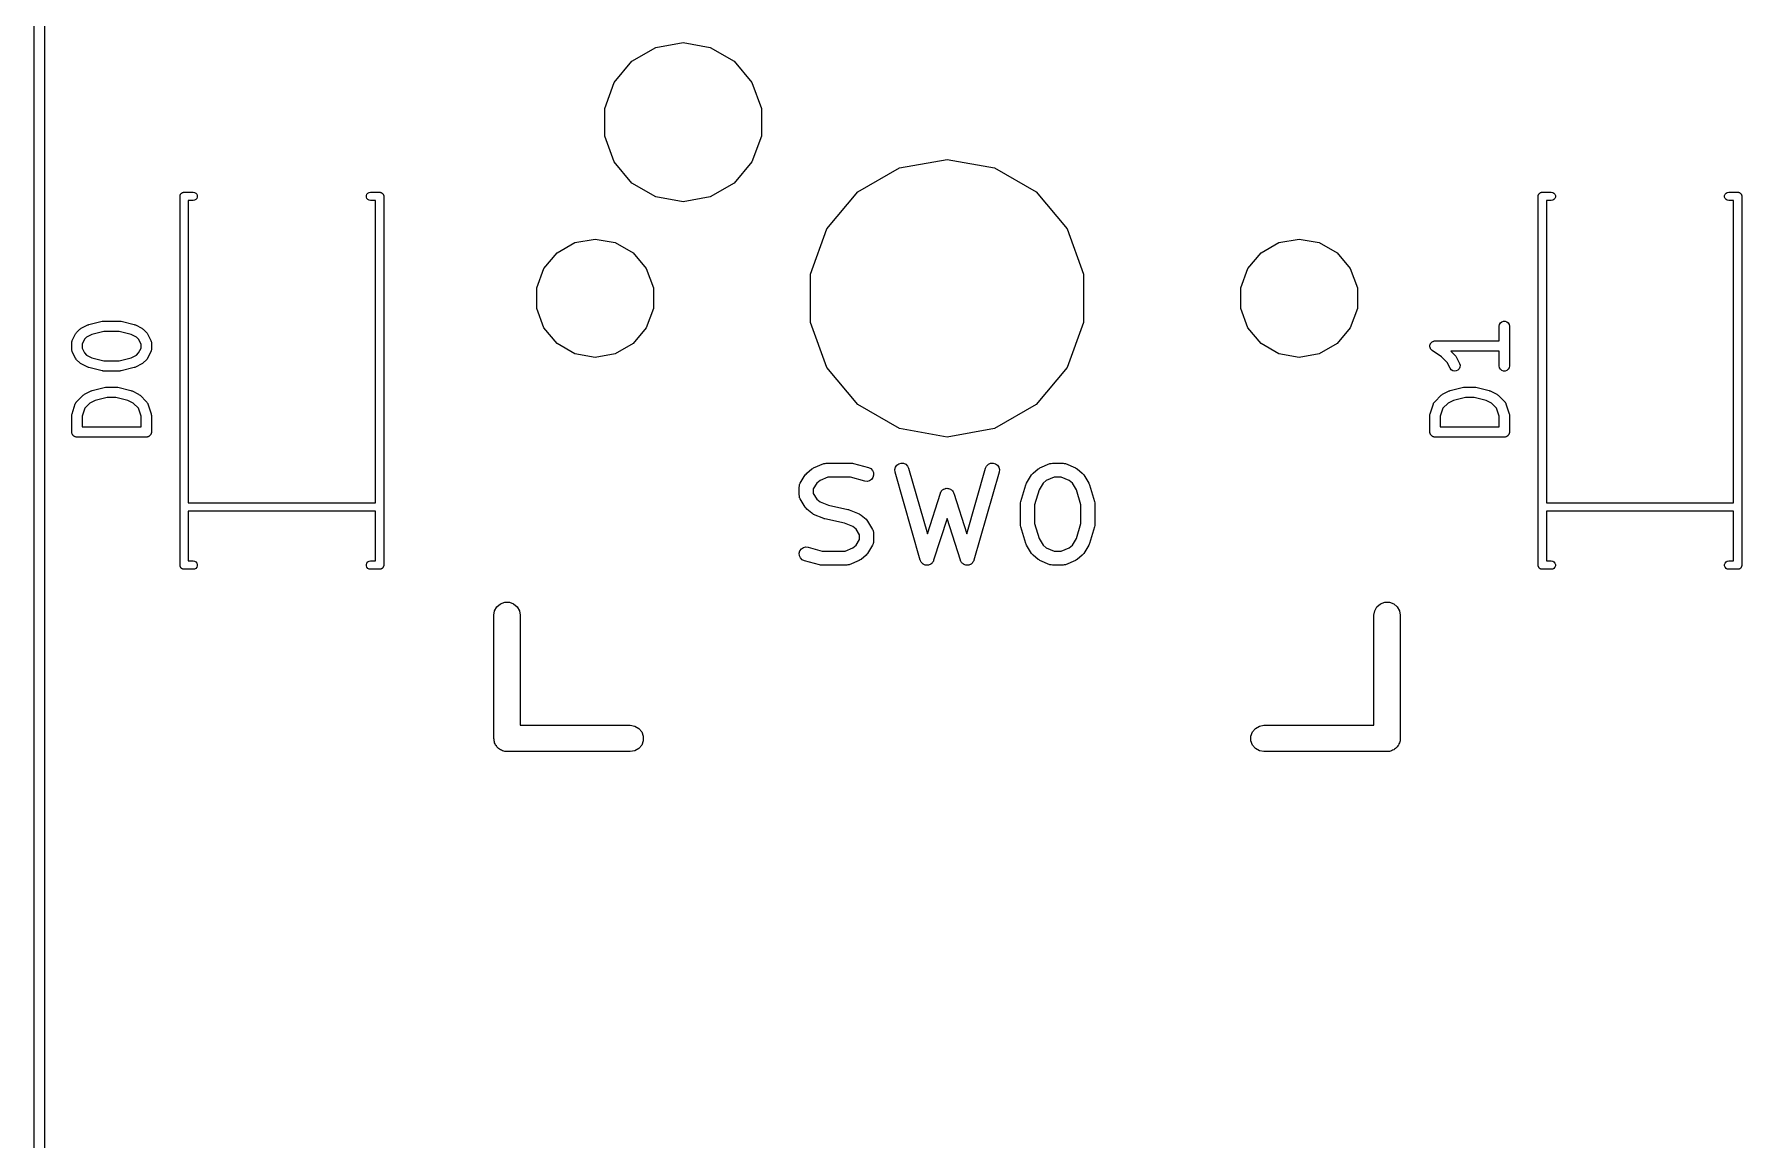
# Model space of a CAD drawing. Header units: millimetres. Extents: x 37 to 156, y -137 to -19.
# Drawn here: x 36.83 to 61.47, y -62.14 to -46.19 of the extents above; entities that cross this region are included whole.
import ezdxf

# ---------------------------------------------------------------- set-up
doc = ezdxf.new("R2010")
doc.units = ezdxf.units.MM
doc.layers.add('BLACK', color=7, linetype='Continuous')

# ---------------------------------------------------------------- blocks, each defined once
blk = doc.blocks.new('hhskb2-F.SilkS')
at = {"layer": 'BLACK'}
for p, q in [((45.7976, -46.3818), (46.19, -46.3126)), ((46.19, -46.3126), (46.5824, -46.3818)), ((45.4525, -46.5811), (45.7976, -46.3818)), ((46.5824, -46.3818), (46.9275, -46.5811)), ((45.1964, -46.8863), (45.4525, -46.5811)), ((46.9275, -46.5811), (47.1836, -46.8863)), ((45.0601, -47.2608), (45.1964, -46.8863)), ((47.1836, -46.8863), (47.3199, -47.2608)), ((45.0601, -47.6592), (45.0601, -47.2608)), ((47.3199, -47.2608), (47.3199, -47.6592)), ((45.1964, -48.0337), (45.0601, -47.6592)), ((47.3199, -47.6592), (47.1836, -48.0337)), ((45.4525, -48.3389), (45.1964, -48.0337)), ((47.1836, -48.0337), (46.9275, -48.3389)), ((49.3154, -48.1192), (50, -47.9985)), ((50, -47.9985), (50.6846, -48.1192)), ((48.7134, -48.4667), (49.3154, -48.1192)), ((50.6846, -48.1192), (51.2865, -48.4667)), ((38.93, -48.53), (38.9309, -48.5248)), ((38.93, -53.85), (38.93, -48.53)), ((38.9309, -48.5196), (38.9327, -48.5147)), ((38.9309, -48.5248), (38.9309, -48.5196)), ((38.9327, -48.5147), (38.9336, -48.5095)), ((38.9336, -48.5095), (38.9362, -48.5049)), ((38.9362, -48.5049), (38.938, -48.5)), ((38.938, -48.5), (38.9414, -48.496)), ((38.9414, -48.496), (38.944, -48.4914)), ((38.944, -48.4914), (38.9481, -48.4881)), ((38.9481, -48.4881), (38.9514, -48.484)), ((38.9514, -48.484), (38.956, -48.4814)), ((38.956, -48.4814), (38.96, -48.478)), ((38.96, -48.478), (38.9649, -48.4762)), ((38.9649, -48.4762), (38.9695, -48.4736)), ((38.9695, -48.4736), (38.9747, -48.4727)), ((38.9747, -48.4727), (38.9796, -48.4709)), ((38.9796, -48.4709), (38.9848, -48.4709)), ((38.9848, -48.4709), (38.99, -48.47)), ((38.99, -48.47), (39.12, -48.47)), ((39.12, -48.47), (39.1405, -48.4736)), ((39.1405, -48.4736), (39.1586, -48.484)), ((39.1586, -48.484), (39.172, -48.5)), ((39.172, -48.5), (39.1791, -48.5196)), ((39.1791, -48.5404), (39.172, -48.56)), ((39.1791, -48.5196), (39.1791, -48.5404)), ((41.6209, -48.5196), (41.628, -48.5)), ((41.6209, -48.5404), (41.6209, -48.5196)), ((41.628, -48.56), (41.6209, -48.5404)), ((41.628, -48.5), (41.6414, -48.484)), ((41.6414, -48.484), (41.6595, -48.4736)), ((41.6595, -48.4736), (41.68, -48.47)), ((41.68, -48.47), (41.81, -48.47)), ((41.81, -48.47), (41.8152, -48.4709)), ((41.8152, -48.4709), (41.8204, -48.4709)), ((41.8204, -48.4709), (41.8253, -48.4727)), ((41.8253, -48.4727), (41.8305, -48.4736)), ((41.8305, -48.4736), (41.8351, -48.4762)), ((41.8351, -48.4762), (41.84, -48.478)), ((41.84, -48.478), (41.844, -48.4814)), ((41.844, -48.4814), (41.8486, -48.484)), ((41.8486, -48.484), (41.8519, -48.4881)), ((41.8519, -48.4881), (41.856, -48.4914)), ((41.856, -48.4914), (41.8586, -48.496)), ((41.8586, -48.496), (41.862, -48.5)), ((41.862, -48.5), (41.8638, -48.5049)), ((41.8638, -48.5049), (41.8664, -48.5095)), ((41.8664, -48.5095), (41.8673, -48.5147)), ((41.8673, -48.5147), (41.8691, -48.5196)), ((41.8691, -48.5196), (41.8691, -48.5248)), ((41.8691, -48.5248), (41.87, -48.53)), ((41.87, -48.53), (41.87, -53.85)), ((45.7976, -48.5382), (45.4525, -48.3389)), ((46.19, -48.6074), (45.7976, -48.5382)), ((46.5824, -48.5382), (46.19, -48.6074)), ((46.9275, -48.3389), (46.5824, -48.5382)), ((48.2666, -48.9992), (48.7134, -48.4667)), ((51.2865, -48.4667), (51.7334, -48.9992)), ((58.53, -48.53), (58.5309, -48.5248)), ((58.53, -53.85), (58.53, -48.53)), ((58.5309, -48.5196), (58.5327, -48.5147)), ((58.5309, -48.5248), (58.5309, -48.5196)), ((58.5327, -48.5147), (58.5336, -48.5095)), ((58.5336, -48.5095), (58.5362, -48.5049)), ((58.5362, -48.5049), (58.538, -48.5)), ((58.538, -48.5), (58.5414, -48.496)), ((58.5414, -48.496), (58.544, -48.4914)), ((58.544, -48.4914), (58.5481, -48.4881)), ((58.5481, -48.4881), (58.5514, -48.484)), ((58.5514, -48.484), (58.556, -48.4814)), ((58.556, -48.4814), (58.56, -48.478)), ((58.56, -48.478), (58.5649, -48.4762)), ((58.5649, -48.4762), (58.5695, -48.4736)), ((58.5695, -48.4736), (58.5747, -48.4727)), ((58.5747, -48.4727), (58.5796, -48.4709)), ((58.5796, -48.4709), (58.5848, -48.4709)), ((58.5848, -48.4709), (58.59, -48.47)), ((58.59, -48.47), (58.72, -48.47)), ((58.72, -48.47), (58.7405, -48.4736)), ((58.7405, -48.4736), (58.7586, -48.484)), ((58.7586, -48.484), (58.772, -48.5)), ((58.772, -48.5), (58.7791, -48.5196)), ((58.7791, -48.5404), (58.772, -48.56)), ((58.7791, -48.5196), (58.7791, -48.5404)), ((61.2209, -48.5196), (61.228, -48.5)), ((61.2209, -48.5404), (61.2209, -48.5196)), ((61.228, -48.56), (61.2209, -48.5404)), ((61.228, -48.5), (61.2414, -48.484)), ((61.2414, -48.484), (61.2595, -48.4736)), ((61.2595, -48.4736), (61.28, -48.47)), ((61.28, -48.47), (61.41, -48.47)), ((61.41, -48.47), (61.4152, -48.4709)), ((61.4152, -48.4709), (61.4204, -48.4709)), ((61.4204, -48.4709), (61.4253, -48.4727)), ((61.4253, -48.4727), (61.4305, -48.4736)), ((61.4305, -48.4736), (61.4351, -48.4762)), ((61.4351, -48.4762), (61.44, -48.478)), ((61.44, -48.478), (61.444, -48.4814)), ((61.444, -48.4814), (61.4486, -48.484)), ((61.4486, -48.484), (61.4519, -48.4881)), ((61.4519, -48.4881), (61.456, -48.4914)), ((61.456, -48.4914), (61.4586, -48.496)), ((61.4586, -48.496), (61.462, -48.5)), ((61.462, -48.5), (61.4638, -48.5049)), ((61.4638, -48.5049), (61.4664, -48.5095)), ((61.4664, -48.5095), (61.4673, -48.5147)), ((61.4673, -48.5147), (61.4691, -48.5196)), ((61.4691, -48.5196), (61.4691, -48.5248)), ((61.4691, -48.5248), (61.47, -48.53)), ((61.47, -48.53), (61.47, -53.85)), ((39.12, -48.59), (39.05, -48.59)), ((39.05, -48.59), (39.05, -52.95)), ((39.1405, -48.5864), (39.12, -48.59)), ((39.1586, -48.576), (39.1405, -48.5864)), ((39.172, -48.56), (39.1586, -48.576)), ((41.6414, -48.576), (41.628, -48.56)), ((41.6595, -48.5864), (41.6414, -48.576)), ((41.68, -48.59), (41.6595, -48.5864)), ((41.75, -48.59), (41.68, -48.59)), ((41.75, -52.95), (41.75, -48.59)), ((58.72, -48.59), (58.65, -48.59)), ((58.65, -48.59), (58.65, -52.95)), ((58.7405, -48.5864), (58.72, -48.59)), ((58.7586, -48.576), (58.7405, -48.5864)), ((58.772, -48.56), (58.7586, -48.576)), ((61.2414, -48.576), (61.228, -48.56)), ((61.2595, -48.5864), (61.2414, -48.576)), ((61.28, -48.59), (61.2595, -48.5864)), ((61.35, -48.59), (61.28, -48.59)), ((61.35, -52.95), (61.35, -48.59)), ((48.0289, -49.6524), (48.2666, -48.9992)), ((51.7334, -48.9992), (51.9711, -49.6524)), ((44.371, -49.3457), (44.6279, -49.1974)), ((44.6279, -49.1974), (44.92, -49.1458)), ((44.92, -49.1458), (45.2121, -49.1974)), ((45.2121, -49.1974), (45.469, -49.3457)), ((54.531, -49.3457), (54.7879, -49.1974)), ((54.7879, -49.1974), (55.08, -49.1458)), ((55.08, -49.1458), (55.3721, -49.1974)), ((55.3721, -49.1974), (55.629, -49.3457)), ((44.1803, -49.5729), (44.371, -49.3457)), ((45.469, -49.3457), (45.6597, -49.5729)), ((54.3403, -49.5729), (54.531, -49.3457)), ((55.629, -49.3457), (55.8197, -49.5729)), ((44.0788, -49.8517), (44.1803, -49.5729)), ((45.6597, -49.5729), (45.7612, -49.8517)), ((48.0289, -50.3476), (48.0289, -49.6524)), ((51.9711, -49.6524), (51.9711, -50.3476)), ((54.2388, -49.8517), (54.3403, -49.5729)), ((55.8197, -49.5729), (55.9212, -49.8517)), ((44.0788, -50.1483), (44.0788, -49.8517)), ((45.7612, -49.8517), (45.7612, -50.1483)), ((54.2388, -50.1483), (54.2388, -49.8517)), ((55.9212, -49.8517), (55.9212, -50.1483)), ((44.1803, -50.4271), (44.0788, -50.1483)), ((45.7612, -50.1483), (45.6597, -50.4271)), ((54.3403, -50.4271), (54.2388, -50.1483)), ((55.9212, -50.1483), (55.8197, -50.4271)), ((37.3753, -50.6088), (37.4229, -50.5136)), ((37.4229, -50.5136), (37.4301, -50.5039)), ((37.4301, -50.5039), (37.437, -50.4941)), ((37.437, -50.4941), (37.4846, -50.4465)), ((37.4846, -50.4465), (37.4944, -50.4396)), ((37.4944, -50.4396), (37.5041, -50.4324)), ((37.5041, -50.4324), (37.5993, -50.3848)), ((37.5993, -50.3848), (37.6072, -50.3825)), ((37.6072, -50.3825), (37.6147, -50.3791)), ((37.6147, -50.3791), (37.8051, -50.3315)), ((37.8326, -50.4793), (37.659, -50.5227)), ((37.8051, -50.3315), (37.8143, -50.3309)), ((37.8143, -50.3309), (37.8233, -50.3293)), ((37.8233, -50.3293), (38.0614, -50.3293)), ((38.0522, -50.4793), (37.8326, -50.4793)), ((38.2257, -50.5227), (38.0522, -50.4793)), ((38.0614, -50.3293), (38.0705, -50.3309)), ((38.0705, -50.3309), (38.0796, -50.3315)), ((38.0796, -50.3315), (38.2701, -50.3791)), ((38.2701, -50.3791), (38.2776, -50.3825)), ((38.2776, -50.3825), (38.2854, -50.3848)), ((38.2854, -50.3848), (38.3807, -50.4324)), ((38.3807, -50.4324), (38.3903, -50.4396)), ((38.3903, -50.4396), (38.4002, -50.4465)), ((38.4002, -50.4465), (38.4478, -50.4941)), ((38.4478, -50.4941), (38.4547, -50.5039)), ((38.4547, -50.5039), (38.4618, -50.5136)), ((38.4618, -50.5136), (38.5095, -50.6088)), ((44.371, -50.6543), (44.1803, -50.4271)), ((45.6597, -50.4271), (45.469, -50.6543)), ((48.2666, -51.0008), (48.0289, -50.3476)), ((51.9711, -50.3476), (51.7334, -51.0008)), ((54.531, -50.6543), (54.3403, -50.4271)), ((55.8197, -50.4271), (55.629, -50.6543)), ((57.9674, -50.4043), (57.9719, -50.3786)), ((57.9674, -50.615), (57.9674, -50.4043)), ((57.9719, -50.3786), (57.9849, -50.3561)), ((57.9849, -50.3561), (58.0049, -50.3393)), ((58.0049, -50.3393), (58.0294, -50.3304)), ((58.0294, -50.3304), (58.0554, -50.3304)), ((58.0554, -50.3304), (58.0799, -50.3393)), ((58.0799, -50.3393), (58.0998, -50.3561)), ((58.0998, -50.3561), (58.1129, -50.3786)), ((58.1129, -50.3786), (58.1174, -50.4043)), ((58.1174, -50.4043), (58.1174, -50.9757)), ((37.3674, -50.6424), (37.3681, -50.6381)), ((37.3674, -50.7376), (37.3674, -50.6424)), ((37.3681, -50.7419), (37.3674, -50.7376)), ((37.3679, -50.6338), (37.3704, -50.6254)), ((37.3681, -50.6381), (37.3679, -50.6338)), ((37.3679, -50.7462), (37.3681, -50.7419)), ((37.3704, -50.7546), (37.3679, -50.7462)), ((37.3704, -50.6254), (37.3719, -50.6167)), ((37.3719, -50.7633), (37.3704, -50.7546)), ((37.3719, -50.6167), (37.3741, -50.613)), ((37.3741, -50.767), (37.3719, -50.7633)), ((37.3741, -50.613), (37.3753, -50.6088)), ((37.3753, -50.7712), (37.3741, -50.767)), ((37.5516, -50.5916), (37.5174, -50.6601)), ((37.5174, -50.6601), (37.5174, -50.7199)), ((37.5174, -50.7199), (37.5516, -50.7884)), ((37.582, -50.5612), (37.5516, -50.5916)), ((37.659, -50.5227), (37.582, -50.5612)), ((38.3027, -50.5612), (38.2257, -50.5227)), ((38.3331, -50.5916), (38.3027, -50.5612)), ((38.3674, -50.6601), (38.3331, -50.5916)), ((38.3331, -50.7884), (38.3674, -50.7199)), ((38.3674, -50.7199), (38.3674, -50.6601)), ((38.5095, -50.6088), (38.5107, -50.613)), ((38.5107, -50.767), (38.5095, -50.7712)), ((38.5107, -50.613), (38.5129, -50.6167)), ((38.5129, -50.7633), (38.5107, -50.767)), ((38.5129, -50.6167), (38.5144, -50.6254)), ((38.5144, -50.7546), (38.5129, -50.7633)), ((38.5144, -50.6254), (38.5169, -50.6338)), ((38.5169, -50.7462), (38.5144, -50.7546)), ((38.5169, -50.6338), (38.5166, -50.6381)), ((38.5166, -50.6381), (38.5174, -50.6424)), ((38.5174, -50.7376), (38.5166, -50.7419)), ((38.5166, -50.7419), (38.5169, -50.7462)), ((38.5174, -50.6424), (38.5174, -50.7376)), ((44.6279, -50.8026), (44.371, -50.6543)), ((45.469, -50.6543), (45.2121, -50.8026)), ((54.7879, -50.8026), (54.531, -50.6543)), ((55.629, -50.6543), (55.3721, -50.8026)), ((56.9675, -50.6852), (56.9685, -50.6811)), ((56.9685, -50.6941), (56.9675, -50.6852)), ((56.9685, -50.677), (56.9716, -50.6686)), ((56.9685, -50.6811), (56.9685, -50.677)), ((56.9685, -50.703), (56.9685, -50.6941)), ((56.9699, -50.7069), (56.9685, -50.703)), ((56.9704, -50.7111), (56.9699, -50.7069)), ((56.9744, -50.7191), (56.9704, -50.7111)), ((56.9716, -50.6686), (56.9737, -50.6599)), ((56.9737, -50.6599), (56.976, -50.6564)), ((56.9774, -50.7275), (56.9744, -50.7191)), ((56.976, -50.6564), (56.9774, -50.6525)), ((56.9774, -50.6525), (56.9832, -50.6456)), ((56.9801, -50.7307), (56.9774, -50.7275)), ((56.9819, -50.7344), (56.9801, -50.7307)), ((56.9884, -50.7406), (56.9819, -50.7344)), ((56.9832, -50.6456), (56.9881, -50.6382)), ((56.9881, -50.6382), (56.9915, -50.6357)), ((56.9942, -50.7475), (56.9884, -50.7406)), ((56.9915, -50.6357), (56.9942, -50.6325)), ((56.9942, -50.6325), (57.0019, -50.6281)), ((56.9978, -50.7495), (56.9942, -50.7475)), ((57.0008, -50.7524), (56.9978, -50.7495)), ((57.1375, -50.8435), (57.0008, -50.7524)), ((57.0019, -50.6281), (57.0091, -50.6228)), ((57.0091, -50.6228), (57.0131, -50.6216)), ((57.0131, -50.6216), (57.0167, -50.6195)), ((57.0167, -50.6195), (57.0255, -50.618)), ((57.0255, -50.618), (57.0341, -50.6155)), ((57.0341, -50.6155), (57.0383, -50.6157)), ((57.0383, -50.6157), (57.0424, -50.615)), ((57.0424, -50.615), (57.9674, -50.615)), ((57.9674, -50.765), (57.2711, -50.765)), ((57.2711, -50.765), (57.3335, -50.8274)), ((57.9674, -50.9757), (57.9674, -50.765)), ((37.4229, -50.8664), (37.3753, -50.7712)), ((37.4301, -50.8761), (37.4229, -50.8664)), ((37.437, -50.8859), (37.4301, -50.8761)), ((37.4846, -50.9335), (37.437, -50.8859)), ((37.4944, -50.9404), (37.4846, -50.9335)), ((37.5041, -50.9476), (37.4944, -50.9404)), ((37.5993, -50.9952), (37.5041, -50.9476)), ((37.5516, -50.7884), (37.582, -50.8188)), ((37.582, -50.8188), (37.659, -50.8573)), ((37.6072, -50.9975), (37.5993, -50.9952)), ((37.6147, -51.0009), (37.6072, -50.9975)), ((37.8051, -51.0485), (37.6147, -51.0009)), ((37.659, -50.8573), (37.8326, -50.9007)), ((37.8326, -50.9007), (38.0522, -50.9007)), ((38.0522, -50.9007), (38.2257, -50.8573)), ((38.2701, -51.0009), (38.0796, -51.0485)), ((38.2257, -50.8573), (38.3027, -50.8188)), ((38.2776, -50.9975), (38.2701, -51.0009)), ((38.2854, -50.9952), (38.2776, -50.9975)), ((38.3807, -50.9476), (38.2854, -50.9952)), ((38.3027, -50.8188), (38.3331, -50.7884)), ((38.3903, -50.9404), (38.3807, -50.9476)), ((38.4002, -50.9335), (38.3903, -50.9404)), ((38.4478, -50.8859), (38.4002, -50.9335)), ((38.4547, -50.8761), (38.4478, -50.8859)), ((38.4618, -50.8664), (38.4547, -50.8761)), ((38.5095, -50.7712), (38.4618, -50.8664)), ((44.92, -50.8541), (44.6279, -50.8026)), ((45.2121, -50.8026), (44.92, -50.8541)), ((48.7134, -51.5332), (48.2666, -51.0008)), ((51.7334, -51.0008), (51.2865, -51.5332)), ((55.08, -50.8541), (54.7879, -50.8026)), ((55.3721, -50.8026), (55.08, -50.8541)), ((57.2188, -50.9249), (57.1375, -50.8435)), ((57.261, -51.0093), (57.2188, -50.9249)), ((57.2765, -51.0302), (57.261, -51.0093)), ((57.3335, -50.8274), (57.3404, -50.8373)), ((57.3404, -50.8373), (57.3476, -50.8469)), ((57.3476, -50.8469), (57.3952, -50.9422)), ((57.401, -50.9931), (57.3907, -51.017)), ((57.3952, -50.9422), (57.4026, -50.9671)), ((57.4026, -50.9671), (57.401, -50.9931)), ((57.9719, -51.0014), (57.9674, -50.9757)), ((57.9849, -51.0239), (57.9719, -51.0014)), ((58.1129, -51.0014), (58.0998, -51.0239)), ((58.1174, -50.9757), (58.1129, -51.0014)), ((37.8143, -51.0491), (37.8051, -51.0485)), ((37.8233, -51.0507), (37.8143, -51.0491)), ((38.0614, -51.0507), (37.8233, -51.0507)), ((38.0705, -51.0491), (38.0614, -51.0507)), ((38.0796, -51.0485), (38.0705, -51.0491)), ((57.2983, -51.0445), (57.2765, -51.0302)), ((57.3236, -51.0506), (57.2983, -51.0445)), ((57.3495, -51.0476), (57.3236, -51.0506)), ((57.3728, -51.036), (57.3495, -51.0476)), ((57.3907, -51.017), (57.3728, -51.036)), ((58.0049, -51.0407), (57.9849, -51.0239)), ((58.0294, -51.0496), (58.0049, -51.0407)), ((58.0554, -51.0496), (58.0294, -51.0496)), ((58.0799, -51.0407), (58.0554, -51.0496)), ((58.0998, -51.0239), (58.0799, -51.0407)), ((37.4271, -51.5082), (37.4313, -51.5005)), ((37.4313, -51.5005), (37.4345, -51.4977)), ((37.4345, -51.4977), (37.437, -51.4941)), ((37.437, -51.4941), (37.5322, -51.3989)), ((37.5322, -51.3989), (37.542, -51.392)), ((37.542, -51.392), (37.5517, -51.3848)), ((37.5517, -51.3848), (37.6469, -51.3372)), ((37.7067, -51.475), (37.6297, -51.5135)), ((37.6469, -51.3372), (37.6548, -51.3349)), ((37.6548, -51.3349), (37.6623, -51.3315)), ((37.6623, -51.3315), (37.8528, -51.2839)), ((37.8802, -51.4317), (37.7067, -51.475)), ((37.8528, -51.2839), (37.8619, -51.2833)), ((37.8619, -51.2833), (37.871, -51.2817)), ((37.871, -51.2817), (38.0138, -51.2817)), ((38.0046, -51.4317), (37.8802, -51.4317)), ((38.1781, -51.475), (38.0046, -51.4317)), ((38.0138, -51.2817), (38.0228, -51.2833)), ((38.0228, -51.2833), (38.032, -51.2839)), ((38.032, -51.2839), (38.2225, -51.3315)), ((38.2551, -51.5135), (38.1781, -51.475)), ((38.2225, -51.3315), (38.23, -51.3349)), ((38.23, -51.3349), (38.2378, -51.3372)), ((38.2378, -51.3372), (38.3331, -51.3848)), ((38.3331, -51.3848), (38.3427, -51.392)), ((38.3427, -51.392), (38.3526, -51.3989)), ((38.3526, -51.3989), (38.4478, -51.4941)), ((38.4478, -51.4941), (38.4503, -51.4977)), ((38.4503, -51.4977), (38.4535, -51.5005)), ((38.4535, -51.5005), (38.4577, -51.5082)), ((57.0271, -51.5082), (57.0313, -51.5005)), ((57.0313, -51.5005), (57.0345, -51.4977)), ((57.0345, -51.4977), (57.037, -51.4941)), ((57.037, -51.4941), (57.1322, -51.3989)), ((57.1322, -51.3989), (57.142, -51.392)), ((57.142, -51.392), (57.1517, -51.3848)), ((57.1517, -51.3848), (57.2469, -51.3372)), ((57.3067, -51.475), (57.2297, -51.5135)), ((57.2469, -51.3372), (57.2548, -51.3349)), ((57.2548, -51.3349), (57.2623, -51.3315)), ((57.2623, -51.3315), (57.4528, -51.2839)), ((57.4802, -51.4317), (57.3067, -51.475)), ((57.4528, -51.2839), (57.4619, -51.2833)), ((57.4619, -51.2833), (57.471, -51.2817)), ((57.471, -51.2817), (57.6138, -51.2817)), ((57.6046, -51.4317), (57.4802, -51.4317)), ((57.7781, -51.475), (57.6046, -51.4317)), ((57.6138, -51.2817), (57.6228, -51.2833)), ((57.6228, -51.2833), (57.632, -51.2839)), ((57.632, -51.2839), (57.8225, -51.3315)), ((57.8551, -51.5135), (57.7781, -51.475)), ((57.8225, -51.3315), (57.83, -51.3349)), ((57.83, -51.3349), (57.8378, -51.3372)), ((57.8378, -51.3372), (57.9331, -51.3848)), ((57.9331, -51.3848), (57.9427, -51.392)), ((57.9427, -51.392), (57.9526, -51.3989)), ((57.9526, -51.3989), (58.0478, -51.4941)), ((58.0478, -51.4941), (58.0503, -51.4977)), ((58.0503, -51.4977), (58.0535, -51.5005)), ((58.0535, -51.5005), (58.0577, -51.5082)), ((37.3674, -51.69), (37.3695, -51.6782)), ((37.3674, -51.9281), (37.3674, -51.69)), ((37.3695, -51.6782), (37.3712, -51.6663)), ((37.3712, -51.6663), (37.4188, -51.5234)), ((37.4188, -51.5234), (37.4209, -51.5196)), ((37.4209, -51.5196), (37.422, -51.5154)), ((37.422, -51.5154), (37.4271, -51.5082)), ((37.5556, -51.5877), (37.5174, -51.7022)), ((37.5174, -51.7022), (37.5174, -51.8531)), ((37.6297, -51.5135), (37.5556, -51.5877)), ((38.3292, -51.5877), (38.2551, -51.5135)), ((38.3674, -51.7022), (38.3292, -51.5877)), ((38.3674, -51.8531), (38.3674, -51.7022)), ((38.4577, -51.5082), (38.4627, -51.5154)), ((38.4627, -51.5154), (38.4639, -51.5196)), ((38.4639, -51.5196), (38.4659, -51.5234)), ((38.4659, -51.5234), (38.5135, -51.6663)), ((38.5135, -51.6663), (38.5153, -51.6782)), ((38.5153, -51.6782), (38.5174, -51.69)), ((38.5174, -51.69), (38.5174, -51.9281)), ((49.3154, -51.8808), (48.7134, -51.5332)), ((51.2865, -51.5332), (50.6846, -51.8808)), ((56.9674, -51.69), (56.9695, -51.6782)), ((56.9674, -51.9281), (56.9674, -51.69)), ((56.9695, -51.6782), (56.9712, -51.6663)), ((56.9712, -51.6663), (57.0188, -51.5234)), ((57.0188, -51.5234), (57.0209, -51.5196)), ((57.0209, -51.5196), (57.022, -51.5154)), ((57.022, -51.5154), (57.0271, -51.5082)), ((57.1556, -51.5877), (57.1174, -51.7022)), ((57.1174, -51.7022), (57.1174, -51.8531)), ((57.2297, -51.5135), (57.1556, -51.5877)), ((57.9292, -51.5877), (57.8551, -51.5135)), ((57.9674, -51.7022), (57.9292, -51.5877)), ((57.9674, -51.8531), (57.9674, -51.7022)), ((58.0577, -51.5082), (58.0627, -51.5154)), ((58.0627, -51.5154), (58.0639, -51.5196)), ((58.0639, -51.5196), (58.0659, -51.5234)), ((58.0659, -51.5234), (58.1135, -51.6663)), ((58.1135, -51.6663), (58.1153, -51.6782)), ((58.1153, -51.6782), (58.1174, -51.69)), ((58.1174, -51.69), (58.1174, -51.9281)), ((37.3685, -51.9346), (37.3674, -51.9281)), ((37.3685, -51.9411), (37.3685, -51.9346)), ((37.3708, -51.9473), (37.3685, -51.9411)), ((37.3719, -51.9537), (37.3708, -51.9473)), ((37.3752, -51.9594), (37.3719, -51.9537)), ((37.3774, -51.9656), (37.3752, -51.9594)), ((37.3816, -51.9706), (37.3774, -51.9656)), ((37.3849, -51.9763), (37.3816, -51.9706)), ((37.39, -51.9805), (37.3849, -51.9763)), ((37.3942, -51.9855), (37.39, -51.9805)), ((37.3999, -51.9888), (37.3942, -51.9855)), ((37.4049, -51.993), (37.3999, -51.9888)), ((37.411, -51.9953), (37.4049, -51.993)), ((37.4167, -51.9986), (37.411, -51.9953)), ((37.4232, -51.9997), (37.4167, -51.9986)), ((37.4294, -52.002), (37.4232, -51.9997)), ((37.5174, -51.8531), (38.3674, -51.8531)), ((38.4616, -51.9997), (38.4554, -52.002)), ((38.468, -51.9986), (38.4616, -51.9997)), ((38.4737, -51.9953), (38.468, -51.9986)), ((38.4799, -51.993), (38.4737, -51.9953)), ((38.4849, -51.9888), (38.4799, -51.993)), ((38.4906, -51.9855), (38.4849, -51.9888)), ((38.4948, -51.9805), (38.4906, -51.9855)), ((38.4998, -51.9763), (38.4948, -51.9805)), ((38.5031, -51.9706), (38.4998, -51.9763)), ((38.5073, -51.9656), (38.5031, -51.9706)), ((38.5096, -51.9594), (38.5073, -51.9656)), ((38.5129, -51.9537), (38.5096, -51.9594)), ((38.514, -51.9473), (38.5129, -51.9537)), ((38.5162, -51.9411), (38.514, -51.9473)), ((38.5174, -51.9281), (38.5162, -51.9346)), ((38.5162, -51.9346), (38.5162, -51.9411)), ((50, -52.0015), (49.3154, -51.8808)), ((50.6846, -51.8808), (50, -52.0015)), ((56.9685, -51.9346), (56.9674, -51.9281)), ((56.9685, -51.9411), (56.9685, -51.9346)), ((56.9708, -51.9473), (56.9685, -51.9411)), ((56.9719, -51.9537), (56.9708, -51.9473)), ((56.9752, -51.9594), (56.9719, -51.9537)), ((56.9774, -51.9656), (56.9752, -51.9594)), ((56.9816, -51.9706), (56.9774, -51.9656)), ((56.9849, -51.9763), (56.9816, -51.9706)), ((56.99, -51.9805), (56.9849, -51.9763)), ((56.9942, -51.9855), (56.99, -51.9805)), ((56.9999, -51.9888), (56.9942, -51.9855)), ((57.0049, -51.993), (56.9999, -51.9888)), ((57.011, -51.9953), (57.0049, -51.993)), ((57.0167, -51.9986), (57.011, -51.9953)), ((57.0232, -51.9997), (57.0167, -51.9986)), ((57.0294, -52.002), (57.0232, -51.9997)), ((57.1174, -51.8531), (57.9674, -51.8531)), ((58.0616, -51.9997), (58.0554, -52.002)), ((58.068, -51.9986), (58.0616, -51.9997)), ((58.0737, -51.9953), (58.068, -51.9986)), ((58.0799, -51.993), (58.0737, -51.9953)), ((58.0849, -51.9888), (58.0799, -51.993)), ((58.0906, -51.9855), (58.0849, -51.9888)), ((58.0948, -51.9805), (58.0906, -51.9855)), ((58.0998, -51.9763), (58.0948, -51.9805)), ((58.1031, -51.9706), (58.0998, -51.9763)), ((58.1073, -51.9656), (58.1031, -51.9706)), ((58.1096, -51.9594), (58.1073, -51.9656)), ((58.1129, -51.9537), (58.1096, -51.9594)), ((58.114, -51.9473), (58.1129, -51.9537)), ((58.1162, -51.9411), (58.114, -51.9473)), ((58.1174, -51.9281), (58.1162, -51.9346)), ((58.1162, -51.9346), (58.1162, -51.9411)), ((37.4359, -52.002), (37.4294, -52.002)), ((37.4424, -52.0031), (37.4359, -52.002)), ((38.4424, -52.0031), (37.4424, -52.0031)), ((38.4488, -52.002), (38.4424, -52.0031)), ((38.4554, -52.002), (38.4488, -52.002)), ((57.0359, -52.002), (57.0294, -52.002)), ((57.0424, -52.0031), (57.0359, -52.002)), ((58.0424, -52.0031), (57.0424, -52.0031)), ((58.0488, -52.002), (58.0424, -52.0031)), ((58.0554, -52.002), (58.0488, -52.002)), ((47.9755, -52.5224), (48.0481, -52.4619)), ((48.0481, -52.4619), (48.0613, -52.4544)), ((48.0613, -52.4544), (48.0741, -52.4462)), ((48.0741, -52.4462), (48.2192, -52.3857)), ((48.2192, -52.3857), (48.2215, -52.3852)), ((48.2215, -52.3852), (48.2235, -52.3841)), ((48.2235, -52.3841), (48.2387, -52.3814)), ((48.2387, -52.3814), (48.2536, -52.378)), ((48.2536, -52.378), (48.256, -52.3783)), ((48.256, -52.3783), (48.2583, -52.3779)), ((48.2583, -52.3779), (48.6211, -52.3779)), ((48.6211, -52.3779), (48.6347, -52.3803)), ((48.6347, -52.3803), (48.6483, -52.3816)), ((48.6483, -52.3816), (48.866, -52.4421)), ((48.866, -52.4421), (48.8979, -52.4573)), ((48.8979, -52.4573), (48.9226, -52.4825)), ((48.9226, -52.4825), (48.9372, -52.5146)), ((49.2455, -52.4723), (49.2541, -52.4381)), ((49.2492, -52.5074), (49.2455, -52.4723)), ((49.2541, -52.4381), (49.2738, -52.4089)), ((49.2738, -52.4089), (49.3024, -52.3882)), ((49.3024, -52.3882), (49.3363, -52.3785)), ((49.3363, -52.3785), (49.3715, -52.381)), ((49.3715, -52.381), (49.4038, -52.3953)), ((49.4038, -52.3953), (49.4291, -52.4199)), ((49.4291, -52.4199), (49.4445, -52.4516)), ((49.4445, -52.4516), (49.7152, -53.399)), ((50.2848, -53.399), (50.5555, -52.4516)), ((50.5555, -52.4516), (50.5709, -52.4199)), ((50.5709, -52.4199), (50.5962, -52.3953)), ((50.5962, -52.3953), (50.6285, -52.381)), ((50.6285, -52.381), (50.6637, -52.3785)), ((50.6637, -52.3785), (50.6976, -52.3882)), ((50.6976, -52.3882), (50.7262, -52.4089)), ((50.7262, -52.4089), (50.7459, -52.4381)), ((50.7459, -52.4381), (50.7545, -52.4723)), ((50.7545, -52.4723), (50.7508, -52.5074)), ((51.2412, -52.5224), (51.3138, -52.4619)), ((51.3138, -52.4619), (51.327, -52.4544)), ((51.327, -52.4544), (51.3398, -52.4462)), ((51.3398, -52.4462), (51.4849, -52.3857)), ((51.4849, -52.3857), (51.4872, -52.3852)), ((51.4872, -52.3852), (51.4893, -52.3841)), ((51.4893, -52.3841), (51.5044, -52.3814)), ((51.5044, -52.3814), (51.5194, -52.378)), ((51.5194, -52.378), (51.5217, -52.3783)), ((51.5217, -52.3783), (51.524, -52.3779)), ((51.524, -52.3779), (51.6691, -52.3779)), ((51.6691, -52.3779), (51.6715, -52.3783)), ((51.6715, -52.3783), (51.6738, -52.378)), ((51.6738, -52.378), (51.6888, -52.3814)), ((51.6888, -52.3814), (51.7039, -52.3841)), ((51.7039, -52.3841), (51.7059, -52.3852)), ((51.7059, -52.3852), (51.7082, -52.3857)), ((51.7082, -52.3857), (51.8534, -52.4462)), ((51.8534, -52.4462), (51.8662, -52.4544)), ((51.8662, -52.4544), (51.8793, -52.4619)), ((51.8793, -52.4619), (51.9519, -52.5224)), ((47.8664, -52.7214), (47.8681, -52.7118)), ((47.8664, -52.8424), (47.8664, -52.7214)), ((47.8681, -52.7118), (47.8683, -52.7021)), ((47.8683, -52.7021), (47.8711, -52.6946)), ((47.8711, -52.6946), (47.8725, -52.6867)), ((47.8725, -52.6867), (47.8774, -52.6782)), ((47.8774, -52.6782), (47.8809, -52.6692)), ((47.8809, -52.6692), (47.9534, -52.5482)), ((47.9534, -52.5482), (47.9646, -52.5354)), ((47.9646, -52.5354), (47.9755, -52.5224)), ((48.1188, -52.6675), (48.0696, -52.7496)), ((48.1664, -52.6279), (48.1188, -52.6675)), ((48.2786, -52.5811), (48.1664, -52.6279)), ((48.6073, -52.5811), (48.2786, -52.5811)), ((48.8117, -52.6379), (48.6073, -52.5811)), ((48.8468, -52.6413), (48.8117, -52.6379)), ((48.8809, -52.6325), (48.8468, -52.6413)), ((48.91, -52.6125), (48.8809, -52.6325)), ((48.9305, -52.5838), (48.91, -52.6125)), ((48.94, -52.5498), (48.9305, -52.5838)), ((48.9372, -52.5146), (48.94, -52.5498)), ((49.612, -53.7774), (49.2492, -52.5074)), ((50.7508, -52.5074), (50.388, -53.7774)), ((51.0638, -52.9341), (51.1364, -52.6922)), ((51.1364, -52.6922), (51.1421, -52.681)), ((51.1421, -52.681), (51.1466, -52.6692)), ((51.1466, -52.6692), (51.2192, -52.5482)), ((51.2192, -52.5482), (51.2303, -52.5354)), ((51.2303, -52.5354), (51.2412, -52.5224)), ((51.3846, -52.6675), (51.3274, -52.7628)), ((51.4321, -52.6279), (51.3846, -52.6675)), ((51.5443, -52.5811), (51.4321, -52.6279)), ((51.6488, -52.5811), (51.5443, -52.5811)), ((51.761, -52.6279), (51.6488, -52.5811)), ((51.8086, -52.6675), (51.761, -52.6279)), ((51.8658, -52.7628), (51.8086, -52.6675)), ((51.9519, -52.5224), (51.9628, -52.5354)), ((51.9628, -52.5354), (51.974, -52.5482)), ((51.974, -52.5482), (52.0465, -52.6692)), ((52.0465, -52.6692), (52.0511, -52.681)), ((52.0511, -52.681), (52.0567, -52.6922)), ((52.0567, -52.6922), (52.1293, -52.9341)), ((39.05, -52.95), (41.75, -52.95)), ((47.8681, -52.852), (47.8664, -52.8424)), ((47.8683, -52.8617), (47.8681, -52.852)), ((47.8711, -52.8692), (47.8683, -52.8617)), ((47.8725, -52.8771), (47.8711, -52.8692)), ((47.8774, -52.8856), (47.8725, -52.8771)), ((47.8809, -52.8947), (47.8774, -52.8856)), ((47.9534, -53.0156), (47.8809, -52.8947)), ((48.0696, -52.7496), (48.0696, -52.8142)), ((48.0696, -52.8142), (48.1188, -52.8963)), ((48.1188, -52.8963), (48.1664, -52.9359)), ((48.1664, -52.9359), (48.2885, -52.9868)), ((49.7152, -53.399), (49.9032, -52.8114)), ((49.9032, -52.8114), (49.9051, -52.8078)), ((49.9051, -52.8078), (49.906, -52.8039)), ((49.906, -52.8039), (49.9133, -52.7923)), ((49.9133, -52.7923), (49.9197, -52.7802)), ((49.9197, -52.7802), (49.9226, -52.7775)), ((49.9226, -52.7775), (49.9248, -52.7741)), ((49.9248, -52.7741), (49.9356, -52.7657)), ((49.9356, -52.7657), (49.9458, -52.7565)), ((49.9458, -52.7565), (49.9495, -52.7549)), ((49.9495, -52.7549), (49.9527, -52.7525)), ((49.9527, -52.7525), (49.9658, -52.7483)), ((49.9658, -52.7483), (49.9784, -52.7431)), ((49.9784, -52.7431), (49.9825, -52.7429)), ((49.9825, -52.7429), (49.9863, -52.7417)), ((49.9863, -52.7417), (50, -52.7422)), ((50, -52.7422), (50.0137, -52.7417)), ((50.0137, -52.7417), (50.0175, -52.7429)), ((50.0175, -52.7429), (50.0216, -52.7431)), ((50.0216, -52.7431), (50.0343, -52.7483)), ((50.0343, -52.7483), (50.0473, -52.7525)), ((50.0473, -52.7525), (50.0505, -52.7549)), ((50.0505, -52.7549), (50.0542, -52.7565)), ((50.0542, -52.7565), (50.0644, -52.7657)), ((50.0644, -52.7657), (50.0752, -52.7741)), ((50.0752, -52.7741), (50.0774, -52.7775)), ((50.0774, -52.7775), (50.0803, -52.7802)), ((50.0803, -52.7802), (50.0867, -52.7923)), ((50.0867, -52.7923), (50.094, -52.8039)), ((50.094, -52.8039), (50.0949, -52.8078)), ((50.0949, -52.8078), (50.0968, -52.8114)), ((50.0968, -52.8114), (50.2848, -53.399)), ((51.0595, -52.9633), (51.0621, -52.9488)), ((51.0595, -53.2657), (51.0595, -52.9633)), ((51.0621, -52.9488), (51.0638, -52.9341)), ((51.3274, -52.7628), (51.2627, -52.9782)), ((51.2627, -52.9782), (51.2627, -53.2508)), ((51.9304, -52.9782), (51.8658, -52.7628)), ((51.9304, -53.2508), (51.9304, -52.9782)), ((52.1293, -52.9341), (52.131, -52.9488)), ((52.131, -52.9488), (52.1336, -52.9633)), ((52.1336, -52.9633), (52.1336, -53.2657)), ((58.65, -52.95), (61.35, -52.95)), ((41.75, -53.07), (39.05, -53.07)), ((39.05, -53.07), (39.05, -53.79)), ((41.75, -53.79), (41.75, -53.07)), ((47.9646, -53.0284), (47.9534, -53.0156)), ((47.9755, -53.0414), (47.9646, -53.0284)), ((48.0481, -53.1019), (47.9755, -53.0414)), ((48.0613, -53.1094), (48.0481, -53.1019)), ((48.0741, -53.1176), (48.0613, -53.1094)), ((48.2192, -53.1781), (48.0741, -53.1176)), ((48.2286, -53.1802), (48.2192, -53.1781)), ((48.2376, -53.1837), (48.2286, -53.1802)), ((48.5184, -53.2423), (48.2376, -53.1837)), ((48.2885, -52.9868), (48.5693, -53.0453)), ((48.5693, -53.0453), (48.5782, -53.0489)), ((48.5782, -53.0489), (48.5876, -53.051)), ((48.5876, -53.051), (48.7328, -53.1115)), ((48.7328, -53.1115), (48.7456, -53.1196)), ((48.7456, -53.1196), (48.7588, -53.1272)), ((48.7588, -53.1272), (48.8313, -53.1877)), ((48.8313, -53.1877), (48.8423, -53.2006)), ((48.8423, -53.2006), (48.8534, -53.2134)), ((48.8534, -53.2134), (48.926, -53.3344)), ((50, -53.1757), (49.8065, -53.7805)), ((50.1935, -53.7805), (50, -53.1757)), ((61.35, -53.07), (58.65, -53.07)), ((58.65, -53.07), (58.65, -53.79)), ((61.35, -53.79), (61.35, -53.07)), ((48.6405, -53.2931), (48.5184, -53.2423)), ((48.688, -53.3327), (48.6405, -53.2931)), ((48.7373, -53.4148), (48.688, -53.3327)), ((48.688, -53.5615), (48.7373, -53.4795)), ((48.7373, -53.4795), (48.7373, -53.4148)), ((48.926, -53.3344), (48.9295, -53.3435)), ((48.9295, -53.3435), (48.9343, -53.3519)), ((48.9343, -53.3519), (48.9357, -53.3598)), ((48.9357, -53.3598), (48.9386, -53.3673)), ((48.9386, -53.3673), (48.9388, -53.3771)), ((48.9388, -53.3771), (48.9405, -53.3867)), ((48.9405, -53.3867), (48.9405, -53.5076)), ((51.0621, -53.2802), (51.0595, -53.2657)), ((51.0638, -53.2949), (51.0621, -53.2802)), ((51.1364, -53.5368), (51.0638, -53.2949)), ((51.2627, -53.2508), (51.3274, -53.4662)), ((51.3274, -53.4662), (51.3846, -53.5615)), ((51.8086, -53.5615), (51.8658, -53.4662)), ((51.8658, -53.4662), (51.9304, -53.2508)), ((52.1293, -53.2949), (52.0567, -53.5368)), ((52.131, -53.2802), (52.1293, -53.2949)), ((52.1336, -53.2657), (52.131, -53.2802)), ((47.8669, -53.6793), (47.8763, -53.6453)), ((47.8696, -53.7144), (47.8669, -53.6793)), ((47.8842, -53.7466), (47.8696, -53.7144)), ((47.8763, -53.6453), (47.8968, -53.6166)), ((47.8968, -53.6166), (47.9259, -53.5966)), ((47.9259, -53.5966), (47.9601, -53.5878)), ((47.9601, -53.5878), (47.9952, -53.5912)), ((47.9952, -53.5912), (48.1996, -53.6479)), ((48.1996, -53.6479), (48.5282, -53.6479)), ((48.5282, -53.6479), (48.6405, -53.6012)), ((48.6405, -53.6012), (48.688, -53.5615)), ((48.8313, -53.7066), (48.7588, -53.7671)), ((48.8423, -53.6937), (48.8313, -53.7066)), ((48.8534, -53.6808), (48.8423, -53.6937)), ((48.926, -53.5599), (48.8534, -53.6808)), ((48.9295, -53.5508), (48.926, -53.5599)), ((48.9343, -53.5424), (48.9295, -53.5508)), ((48.9357, -53.5344), (48.9343, -53.5424)), ((48.9386, -53.5269), (48.9357, -53.5344)), ((48.9388, -53.5172), (48.9386, -53.5269)), ((48.9405, -53.5076), (48.9388, -53.5172)), ((51.1421, -53.5481), (51.1364, -53.5368)), ((51.1466, -53.5599), (51.1421, -53.5481)), ((51.2192, -53.6808), (51.1466, -53.5599)), ((51.2303, -53.6936), (51.2192, -53.6808)), ((51.2412, -53.7066), (51.2303, -53.6936)), ((51.3138, -53.7671), (51.2412, -53.7066)), ((51.3846, -53.5615), (51.4321, -53.6012)), ((51.4321, -53.6012), (51.5443, -53.6479)), ((51.5443, -53.6479), (51.6488, -53.6479)), ((51.6488, -53.6479), (51.761, -53.6012)), ((51.761, -53.6012), (51.8086, -53.5615)), ((51.9519, -53.7066), (51.8793, -53.7671)), ((51.9629, -53.6936), (51.9519, -53.7066)), ((51.974, -53.6808), (51.9629, -53.6936)), ((52.0465, -53.5599), (51.974, -53.6808)), ((52.0511, -53.5481), (52.0465, -53.5599)), ((52.0567, -53.5368), (52.0511, -53.5481)), ((38.9309, -53.8552), (38.93, -53.85)), ((38.9309, -53.8604), (38.9309, -53.8552)), ((38.9327, -53.8653), (38.9309, -53.8604)), ((38.9336, -53.8705), (38.9327, -53.8653)), ((38.9362, -53.8751), (38.9336, -53.8705)), ((38.938, -53.88), (38.9362, -53.8751)), ((38.9414, -53.884), (38.938, -53.88)), ((38.944, -53.8886), (38.9414, -53.884)), ((38.9481, -53.8919), (38.944, -53.8886)), ((38.9514, -53.896), (38.9481, -53.8919)), ((38.956, -53.8986), (38.9514, -53.896)), ((38.96, -53.902), (38.956, -53.8986)), ((38.9649, -53.9038), (38.96, -53.902)), ((38.9695, -53.9064), (38.9649, -53.9038)), ((38.9747, -53.9073), (38.9695, -53.9064)), ((38.9796, -53.9091), (38.9747, -53.9073)), ((38.9848, -53.9091), (38.9796, -53.9091)), ((38.99, -53.91), (38.9848, -53.9091)), ((39.12, -53.91), (38.99, -53.91)), ((39.05, -53.79), (39.12, -53.79)), ((39.12, -53.79), (39.1405, -53.7936)), ((39.1405, -53.9064), (39.12, -53.91)), ((39.1405, -53.7936), (39.1586, -53.804)), ((39.1586, -53.896), (39.1405, -53.9064)), ((39.1586, -53.804), (39.172, -53.82)), ((39.172, -53.88), (39.1586, -53.896)), ((39.172, -53.82), (39.1791, -53.8396)), ((39.1791, -53.8604), (39.172, -53.88)), ((39.1791, -53.8396), (39.1791, -53.8604)), ((41.6209, -53.8396), (41.628, -53.82)), ((41.6209, -53.8604), (41.6209, -53.8396)), ((41.628, -53.88), (41.6209, -53.8604)), ((41.628, -53.82), (41.6414, -53.804)), ((41.6414, -53.896), (41.628, -53.88)), ((41.6414, -53.804), (41.6595, -53.7936)), ((41.6595, -53.9064), (41.6414, -53.896)), ((41.6595, -53.7936), (41.68, -53.79)), ((41.68, -53.91), (41.6595, -53.9064)), ((41.68, -53.79), (41.75, -53.79)), ((41.81, -53.91), (41.68, -53.91)), ((41.8152, -53.9091), (41.81, -53.91)), ((41.8204, -53.9091), (41.8152, -53.9091)), ((41.8253, -53.9073), (41.8204, -53.9091)), ((41.8305, -53.9064), (41.8253, -53.9073)), ((41.8351, -53.9038), (41.8305, -53.9064)), ((41.84, -53.902), (41.8351, -53.9038)), ((41.844, -53.8986), (41.84, -53.902)), ((41.8486, -53.896), (41.844, -53.8986)), ((41.8519, -53.8919), (41.8486, -53.896)), ((41.856, -53.8886), (41.8519, -53.8919)), ((41.8586, -53.884), (41.856, -53.8886)), ((41.862, -53.88), (41.8586, -53.884)), ((41.8638, -53.8751), (41.862, -53.88)), ((41.8664, -53.8705), (41.8638, -53.8751)), ((41.8673, -53.8653), (41.8664, -53.8705)), ((41.8691, -53.8604), (41.8673, -53.8653)), ((41.87, -53.85), (41.8691, -53.8552)), ((41.8691, -53.8552), (41.8691, -53.8604)), ((47.909, -53.7717), (47.8842, -53.7466)), ((47.9408, -53.7869), (47.909, -53.7717)), ((48.1585, -53.8474), (47.9408, -53.7869)), ((48.1722, -53.8487), (48.1585, -53.8474)), ((48.1857, -53.8511), (48.1722, -53.8487)), ((48.5486, -53.8511), (48.1857, -53.8511)), ((48.5509, -53.8507), (48.5486, -53.8511)), ((48.5532, -53.851), (48.5509, -53.8507)), ((48.5682, -53.8477), (48.5532, -53.851)), ((48.5833, -53.845), (48.5682, -53.8477)), ((48.5854, -53.8438), (48.5833, -53.845)), ((48.5876, -53.8433), (48.5854, -53.8438)), ((48.7328, -53.7828), (48.5876, -53.8433)), ((48.7456, -53.7746), (48.7328, -53.7828)), ((48.7588, -53.7671), (48.7456, -53.7746)), ((49.6145, -53.7825), (49.612, -53.7774)), ((49.6157, -53.788), (49.6145, -53.7825)), ((49.6222, -53.7983), (49.6157, -53.788)), ((49.6275, -53.8092), (49.6222, -53.7983)), ((49.6315, -53.8131), (49.6275, -53.8092)), ((49.6345, -53.8178), (49.6315, -53.8131)), ((49.6441, -53.8253), (49.6345, -53.8178)), ((49.6528, -53.8337), (49.6441, -53.8253)), ((49.658, -53.836), (49.6528, -53.8337)), ((49.6624, -53.8394), (49.658, -53.836)), ((49.674, -53.8431), (49.6624, -53.8394)), ((49.685, -53.8481), (49.674, -53.8431)), ((49.6907, -53.8485), (49.685, -53.8481)), ((49.696, -53.8502), (49.6907, -53.8485)), ((49.7081, -53.8497), (49.696, -53.8502)), ((49.7202, -53.8506), (49.7081, -53.8497)), ((49.7256, -53.849), (49.7202, -53.8506)), ((49.7313, -53.8488), (49.7256, -53.849)), ((49.7425, -53.8442), (49.7313, -53.8488)), ((49.7542, -53.8409), (49.7425, -53.8442)), ((49.7587, -53.8376), (49.7542, -53.8409)), ((49.7639, -53.8354), (49.7587, -53.8376)), ((49.7729, -53.8273), (49.7639, -53.8354)), ((49.7827, -53.8202), (49.7729, -53.8273)), ((49.7859, -53.8155), (49.7827, -53.8202)), ((49.7901, -53.8117), (49.7859, -53.8155)), ((49.7957, -53.801), (49.7901, -53.8117)), ((49.8025, -53.7909), (49.7957, -53.801)), ((49.8039, -53.7855), (49.8025, -53.7909)), ((49.8065, -53.7805), (49.8039, -53.7855)), ((50.1961, -53.7855), (50.1935, -53.7805)), ((50.1975, -53.7909), (50.1961, -53.7855)), ((50.2043, -53.801), (50.1975, -53.7909)), ((50.2099, -53.8117), (50.2043, -53.801)), ((50.2141, -53.8155), (50.2099, -53.8117)), ((50.2173, -53.8202), (50.2141, -53.8155)), ((50.2271, -53.8273), (50.2173, -53.8202)), ((50.2361, -53.8354), (50.2271, -53.8273)), ((50.2413, -53.8376), (50.2361, -53.8354)), ((50.2458, -53.8409), (50.2413, -53.8376)), ((50.2575, -53.8442), (50.2458, -53.8409)), ((50.2687, -53.8488), (50.2575, -53.8442)), ((50.2743, -53.849), (50.2687, -53.8488)), ((50.2798, -53.8506), (50.2743, -53.849)), ((50.2919, -53.8497), (50.2798, -53.8506)), ((50.304, -53.8502), (50.2919, -53.8497)), ((50.3093, -53.8485), (50.304, -53.8502)), ((50.315, -53.8481), (50.3093, -53.8485)), ((50.326, -53.8431), (50.315, -53.8481)), ((50.3376, -53.8394), (50.326, -53.8431)), ((50.342, -53.836), (50.3376, -53.8394)), ((50.3472, -53.8337), (50.342, -53.836)), ((50.3559, -53.8253), (50.3472, -53.8337)), ((50.3655, -53.8178), (50.3559, -53.8253)), ((50.3685, -53.8131), (50.3655, -53.8178)), ((50.3725, -53.8092), (50.3685, -53.8131)), ((50.3778, -53.7983), (50.3725, -53.8092)), ((50.3843, -53.788), (50.3778, -53.7983)), ((50.3855, -53.7825), (50.3843, -53.788)), ((50.388, -53.7774), (50.3855, -53.7825)), ((51.327, -53.7746), (51.3138, -53.7671)), ((51.3398, -53.7828), (51.327, -53.7746)), ((51.4849, -53.8433), (51.3398, -53.7828)), ((51.4872, -53.8438), (51.4849, -53.8433)), ((51.4893, -53.845), (51.4872, -53.8438)), ((51.5044, -53.8477), (51.4893, -53.845)), ((51.5194, -53.851), (51.5044, -53.8477)), ((51.5217, -53.8507), (51.5194, -53.851)), ((51.524, -53.8511), (51.5217, -53.8507)), ((51.6691, -53.8511), (51.524, -53.8511)), ((51.6715, -53.8507), (51.6691, -53.8511)), ((51.6738, -53.851), (51.6715, -53.8507)), ((51.6888, -53.8477), (51.6738, -53.851)), ((51.7039, -53.845), (51.6888, -53.8477)), ((51.7059, -53.8438), (51.7039, -53.845)), ((51.7082, -53.8433), (51.7059, -53.8438)), ((51.8534, -53.7828), (51.7082, -53.8433)), ((51.8662, -53.7746), (51.8534, -53.7828)), ((51.8793, -53.7671), (51.8662, -53.7746)), ((58.5309, -53.8552), (58.53, -53.85)), ((58.5309, -53.8604), (58.5309, -53.8552)), ((58.5327, -53.8653), (58.5309, -53.8604)), ((58.5336, -53.8705), (58.5327, -53.8653)), ((58.5362, -53.8751), (58.5336, -53.8705)), ((58.538, -53.88), (58.5362, -53.8751)), ((58.5414, -53.884), (58.538, -53.88)), ((58.544, -53.8886), (58.5414, -53.884)), ((58.5481, -53.8919), (58.544, -53.8886)), ((58.5514, -53.896), (58.5481, -53.8919)), ((58.556, -53.8986), (58.5514, -53.896)), ((58.56, -53.902), (58.556, -53.8986)), ((58.5649, -53.9038), (58.56, -53.902)), ((58.5695, -53.9064), (58.5649, -53.9038)), ((58.5747, -53.9073), (58.5695, -53.9064)), ((58.5796, -53.9091), (58.5747, -53.9073)), ((58.5848, -53.9091), (58.5796, -53.9091)), ((58.59, -53.91), (58.5848, -53.9091)), ((58.72, -53.91), (58.59, -53.91)), ((58.65, -53.79), (58.72, -53.79)), ((58.72, -53.79), (58.7405, -53.7936)), ((58.7405, -53.9064), (58.72, -53.91)), ((58.7405, -53.7936), (58.7586, -53.804)), ((58.7586, -53.896), (58.7405, -53.9064)), ((58.7586, -53.804), (58.772, -53.82)), ((58.772, -53.88), (58.7586, -53.896)), ((58.772, -53.82), (58.7791, -53.8396)), ((58.7791, -53.8604), (58.772, -53.88)), ((58.7791, -53.8396), (58.7791, -53.8604)), ((61.2209, -53.8396), (61.228, -53.82)), ((61.2209, -53.8604), (61.2209, -53.8396)), ((61.228, -53.88), (61.2209, -53.8604)), ((61.228, -53.82), (61.2414, -53.804)), ((61.2414, -53.896), (61.228, -53.88)), ((61.2414, -53.804), (61.2595, -53.7936)), ((61.2595, -53.9064), (61.2414, -53.896)), ((61.2595, -53.7936), (61.28, -53.79)), ((61.28, -53.91), (61.2595, -53.9064)), ((61.28, -53.79), (61.35, -53.79)), ((61.41, -53.91), (61.28, -53.91)), ((61.4152, -53.9091), (61.41, -53.91)), ((61.4204, -53.9091), (61.4152, -53.9091)), ((61.4253, -53.9073), (61.4204, -53.9091)), ((61.4305, -53.9064), (61.4253, -53.9073)), ((61.4351, -53.9038), (61.4305, -53.9064)), ((61.44, -53.902), (61.4351, -53.9038)), ((61.444, -53.8986), (61.44, -53.902)), ((61.4486, -53.896), (61.444, -53.8986)), ((61.4519, -53.8919), (61.4486, -53.896)), ((61.456, -53.8886), (61.4519, -53.8919)), ((61.4586, -53.884), (61.456, -53.8886)), ((61.462, -53.88), (61.4586, -53.884)), ((61.4638, -53.8751), (61.462, -53.88)), ((61.4664, -53.8705), (61.4638, -53.8751)), ((61.4673, -53.8653), (61.4664, -53.8705)), ((61.4691, -53.8604), (61.4673, -53.8653)), ((61.47, -53.85), (61.4691, -53.8552)), ((61.4691, -53.8552), (61.4691, -53.8604)), ((43.471, -54.5068), (43.5041, -54.4495)), ((43.5041, -54.4495), (43.5547, -54.407)), ((43.5547, -54.407), (43.6169, -54.3844)), ((43.6169, -54.3844), (43.6831, -54.3844)), ((43.6831, -54.3844), (43.7452, -54.407)), ((43.7452, -54.407), (43.7959, -54.4495)), ((43.7959, -54.4495), (43.829, -54.5068)), ((56.171, -54.5068), (56.2041, -54.4495)), ((56.2041, -54.4495), (56.2547, -54.407)), ((56.2547, -54.407), (56.3169, -54.3844)), ((56.3169, -54.3844), (56.3831, -54.3844)), ((56.3831, -54.3844), (56.4452, -54.407)), ((56.4452, -54.407), (56.4959, -54.4495)), ((56.4959, -54.4495), (56.529, -54.5068)), ((43.4595, -54.572), (43.471, -54.5068)), ((43.4595, -56.35), (43.4595, -54.572)), ((43.829, -54.5068), (43.8405, -54.572)), ((43.8405, -54.572), (43.8405, -56.1595)), ((56.1595, -54.572), (56.171, -54.5068)), ((56.1595, -56.1595), (56.1595, -54.572)), ((56.529, -54.5068), (56.5405, -54.572)), ((56.5405, -54.572), (56.5405, -56.35)), ((43.8405, -56.1595), (45.428, -56.1595)), ((45.428, -56.1595), (45.4932, -56.171)), ((45.4932, -56.171), (45.5505, -56.2041)), ((54.4495, -56.2041), (54.5068, -56.171)), ((54.5068, -56.171), (54.572, -56.1595)), ((54.572, -56.1595), (56.1595, -56.1595)), ((43.4624, -56.3664), (43.4595, -56.35)), ((43.4624, -56.3831), (43.4624, -56.3664)), ((43.4681, -56.3987), (43.4624, -56.3831)), ((43.471, -56.4152), (43.4681, -56.3987)), ((43.4793, -56.4296), (43.471, -56.4152)), ((43.485, -56.4452), (43.4793, -56.4296)), ((45.5505, -56.2041), (45.593, -56.2547)), ((45.593, -56.2547), (45.6156, -56.3169)), ((45.6156, -56.3831), (45.593, -56.4452)), ((45.6156, -56.3169), (45.6156, -56.3831)), ((54.3844, -56.3169), (54.407, -56.2547)), ((54.3844, -56.3831), (54.3844, -56.3169)), ((54.407, -56.4452), (54.3844, -56.3831)), ((54.407, -56.2547), (54.4495, -56.2041)), ((56.5207, -56.4296), (56.515, -56.4452)), ((56.529, -56.4152), (56.5207, -56.4296)), ((56.5319, -56.3987), (56.529, -56.4152)), ((56.5376, -56.3831), (56.5319, -56.3987)), ((56.5405, -56.35), (56.5376, -56.3664)), ((56.5376, -56.3664), (56.5376, -56.3831)), ((43.4957, -56.458), (43.485, -56.4452)), ((43.5041, -56.4725), (43.4957, -56.458)), ((43.5168, -56.4832), (43.5041, -56.4725)), ((43.5275, -56.4959), (43.5168, -56.4832)), ((43.542, -56.5043), (43.5275, -56.4959)), ((43.5547, -56.515), (43.542, -56.5043)), ((43.5704, -56.5207), (43.5547, -56.515)), ((43.5848, -56.529), (43.5704, -56.5207)), ((43.6013, -56.5319), (43.5848, -56.529)), ((43.6169, -56.5376), (43.6013, -56.5319)), ((43.6336, -56.5376), (43.6169, -56.5376)), ((43.65, -56.5405), (43.6336, -56.5376)), ((45.428, -56.5405), (43.65, -56.5405)), ((45.4932, -56.529), (45.428, -56.5405)), ((45.5505, -56.4959), (45.4932, -56.529)), ((45.593, -56.4452), (45.5505, -56.4959)), ((54.4495, -56.4959), (54.407, -56.4452)), ((54.5068, -56.529), (54.4495, -56.4959)), ((54.572, -56.5405), (54.5068, -56.529)), ((56.35, -56.5405), (54.572, -56.5405)), ((56.3664, -56.5376), (56.35, -56.5405)), ((56.3831, -56.5376), (56.3664, -56.5376)), ((56.3987, -56.5319), (56.3831, -56.5376)), ((56.4152, -56.529), (56.3987, -56.5319)), ((56.4296, -56.5207), (56.4152, -56.529)), ((56.4452, -56.515), (56.4296, -56.5207)), ((56.458, -56.5043), (56.4452, -56.515)), ((56.4725, -56.4959), (56.458, -56.5043)), ((56.4832, -56.4832), (56.4725, -56.4959)), ((56.4959, -56.4725), (56.4832, -56.4832)), ((56.5043, -56.458), (56.4959, -56.4725)), ((56.515, -56.4452), (56.5043, -56.458))]:
    blk.add_line(p, q, dxfattribs=at)
blk = doc.blocks.new('hhskb2-Edge.Cuts')
at = {"layer": 'BLACK'}
for p, q in [((36.825, -136.7), (36.825, -21.2)), ((36.975, -21.2), (36.975, -136.625))]:
    blk.add_line(p, q, dxfattribs=at)

msp = doc.modelspace()

# ---------------------------------------------------------------- block references
for name in ['hhskb2-Edge.Cuts', 'hhskb2-F.SilkS']:
    msp.add_blockref(name, (0, 0))

doc.saveas('drawing.dxf')
